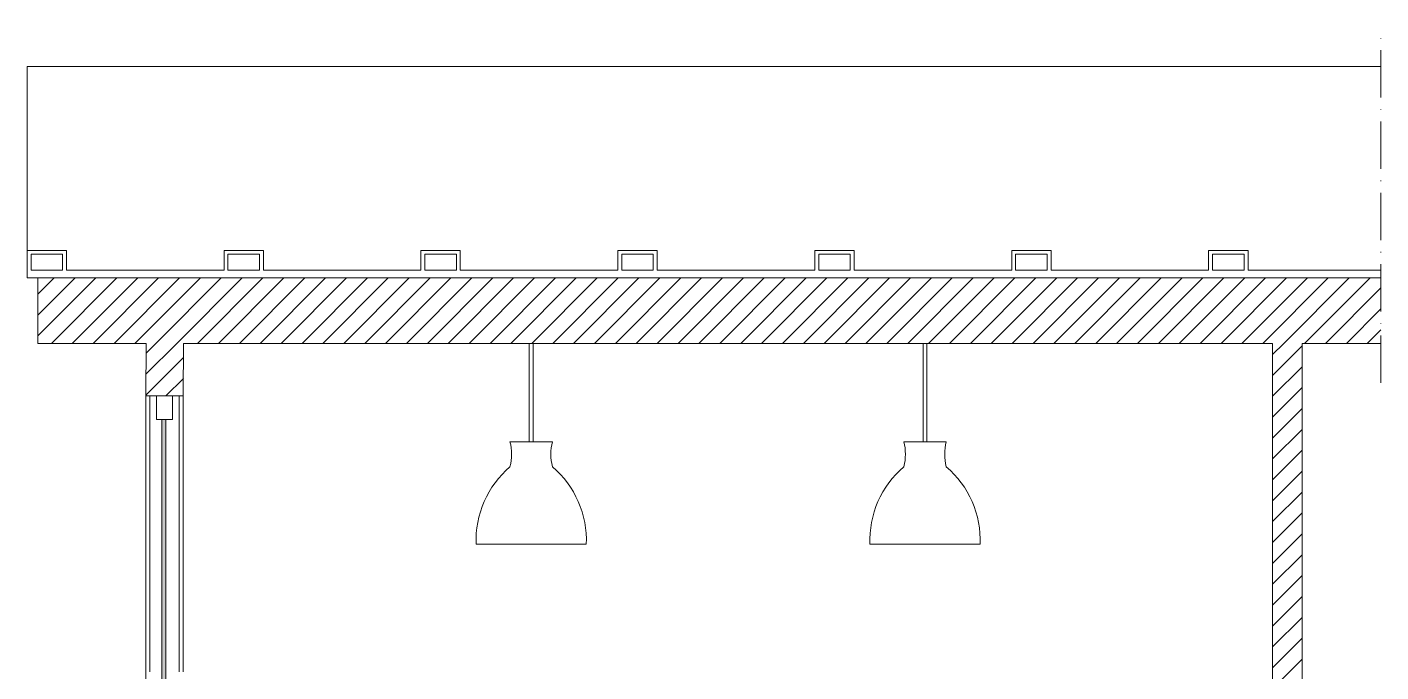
# Model space of a CAD drawing. Header units: inches. Extents: x 446 to 5946, y 570 to 2728.
# Drawn here: x 4048.4 to 4392.2, y 2564 to 2727.7 of the extents above; entities that cross this region are included whole.
import ezdxf

# ---------------------------------------------------------------- set-up
doc = ezdxf.new("R2010")
doc.units = ezdxf.units.IN
doc.header["$MEASUREMENT"] = 0
doc.linetypes.add('ACAD_ISO10W100', pattern=[18, 12, -3, 0, -3])
for name, color, linetype, lineweight in [('ACCESSORI', 2, 'Continuous', 13), ('ARREDI', 8, 'Continuous', 18), ('CAMPITURE', 6, 'Continuous', 13), ('INFISSI', 4, 'Continuous', 13), ('STRUTTURA', 7, 'Continuous', 20)]:
    doc.layers.add(name, color=color, linetype=linetype, lineweight=lineweight)
pattern_1 = [(45, (-1990.235, 1614.1896), (-2.6516504, 2.6516504), [])]

msp = doc.modelspace()

# ---------------------------------------------------------------- hatches: boundary and pattern name
at = {"layer": 'CAMPITURE'}
h = msp.add_hatch(dxfattribs=at)
h.set_pattern_fill('ANSI31', color=256, scale=30)
h.set_pattern_definition(pattern_1)
h.paths.add_polyline_path([(4051.19, 2664.03), (4392.2, 2664.03), (4392.2, 2647.43), (4051.19, 2647.43)])
h = msp.add_hatch(dxfattribs=at)
h.set_pattern_fill('ANSI31', color=256, scale=30)
h.set_pattern_definition(pattern_1)
h.paths.add_polyline_path([(4078.69, 2647.43), (4088.19, 2647.43), (4088.1, 2634.09), (4078.6, 2634.09), (4078.6, 2634.1)])
h = msp.add_hatch(dxfattribs=at)
h.set_pattern_fill('ANSI31', color=256, scale=30)
h.set_pattern_definition(pattern_1)
h.paths.add_polyline_path([(4364.7, 2647.43), (4372.2, 2647.43), (4372.2, 2347.52), (4364.7, 2347.52)])
at = {"layer": 'INFISSI'}
h = msp.add_hatch(color=4, dxfattribs=at)
h.dxf.hatch_style = 1
h.paths.add_polyline_path([(4082.69, 2628.09), (4083.69, 2628.09), (4083.69, 2363.52), (4082.69, 2363.52)])

# ---------------------------------------------------------------- linework, layer by layer
at = {"layer": 'ACCESSORI'}
for points in [[(4176.44, 2622.43), (4175.94, 2622.43), (4175.94, 2647.43)], [(4176.44, 2622.43), (4176.94, 2622.43), (4176.94, 2647.41)], [(4276.44, 2622.43), (4275.94, 2622.43), (4275.94, 2647.43)], [(4276.44, 2622.43), (4276.94, 2622.43), (4276.94, 2647.41)], [(4171.06, 2622.43), (4176.44, 2622.43)], [(4181.83, 2622.43), (4176.44, 2622.43)], [(4271.06, 2622.43), (4276.44, 2622.43)], [(4281.83, 2622.43), (4276.44, 2622.43)], [(4162.44, 2596.43), (4190.44, 2596.43)], [(4262.44, 2596.43), (4290.44, 2596.43)]]:
    msp.add_lwpolyline(points, dxfattribs=at)
for centre, radius, start, end in [((4158.9, 2619.28), 12.56, 345.4453, 14.5547), ((4193.99, 2619.28), 12.56, 165.4453, 194.5547), ((4258.9, 2619.28), 12.56, 345.4453, 14.5547), ((4293.99, 2619.28), 12.56, 165.4453, 194.5547), ((4187.06, 2597.39), 24.63, 130.5068, 182.2392), ((4165.83, 2597.39), 24.63, 357.7608, 49.4932), ((4287.06, 2597.39), 24.63, 130.5068, 182.2392), ((4265.83, 2597.39), 24.63, 357.7608, 49.4932)]:
    msp.add_arc(centre, radius, start, end, dxfattribs=at)
at = {"layer": 'ARREDI'}
msp.add_lwpolyline([(4372.2, 2347.52), (4372.2, 2647.43)], dxfattribs=at)
at = {"layer": 'INFISSI'}
for p, q in [((4081.35, 2634.09), (4081.35, 2628.09)), ((4085.35, 2628.09), (4085.35, 2634.09)), ((4085.35, 2628.09), (4081.35, 2628.09)), ((4082.69, 2363.52), (4082.69, 2628.09)), ((4083.69, 2363.52), (4083.69, 2628.09))]:
    msp.add_line(p, q, dxfattribs=at)
for points in [[(4078.6, 2559.02), (4078.6, 2559.02), (4078.6, 2634.09)], [(4079.6, 2564.02), (4079.6, 2634.09)], [(4087.1, 2564.02), (4087.1, 2634.09)], [(4088.1, 2564.02), (4088.1, 2634.09)]]:
    msp.add_lwpolyline(points, dxfattribs=at)
msp.add_lwpolyline([(4083.69, 2628.07), (4082.69, 2628.09), (4082.69, 2363.52), (4083.69, 2363.52)], close=True, dxfattribs=at)
at = {"layer": 'STRUTTURA', "linetype": 'ACAD_ISO10W100'}
msp.add_line((4392.2, 2637.43), (4392.2, 2727.72), dxfattribs=at)
at = {"layer": 'STRUTTURA'}
for p, q in [((4048.45, 2664.03), (4048.45, 2671.03)), ((4048.45, 2671.03), (4058.45, 2671.03)), ((4058.45, 2671.03), (4058.45, 2666.03)), ((4098.45, 2666.03), (4098.45, 2671.03)), ((4098.45, 2671.03), (4108.45, 2671.03)), ((4108.45, 2671.03), (4108.45, 2666.03)), ((4148.45, 2666.03), (4148.45, 2671.03)), ((4148.45, 2671.03), (4158.45, 2671.03)), ((4158.45, 2671.03), (4158.45, 2666.03)), ((4198.45, 2666.03), (4198.45, 2671.03)), ((4198.45, 2671.03), (4208.45, 2671.03)), ((4208.45, 2671.03), (4208.45, 2666.03)), ((4248.45, 2666.03), (4248.45, 2671.03)), ((4248.45, 2671.03), (4258.45, 2671.03)), ((4258.45, 2671.03), (4258.45, 2666.03)), ((4298.45, 2666.03), (4298.45, 2671.03)), ((4298.45, 2671.03), (4308.45, 2671.03)), ((4308.45, 2671.03), (4308.45, 2666.03)), ((4348.45, 2666.03), (4348.45, 2671.03)), ((4348.45, 2671.03), (4358.45, 2671.03)), ((4358.45, 2671.03), (4358.45, 2666.03)), ((4049.45, 2666.03), (4049.45, 2670.03)), ((4049.45, 2670.03), (4057.45, 2670.03)), ((4057.45, 2670.03), (4057.45, 2666.03)), ((4099.45, 2666.03), (4099.45, 2670.03)), ((4099.45, 2670.03), (4107.45, 2670.03)), ((4107.45, 2670.03), (4107.45, 2666.03)), ((4149.45, 2666.03), (4149.45, 2670.03)), ((4149.45, 2670.03), (4157.45, 2670.03)), ((4157.45, 2670.03), (4157.45, 2666.03)), ((4199.45, 2666.03), (4199.45, 2670.03)), ((4199.45, 2670.03), (4207.45, 2670.03)), ((4207.45, 2670.03), (4207.45, 2666.03)), ((4249.45, 2666.03), (4249.45, 2670.03)), ((4249.45, 2670.03), (4257.45, 2670.03)), ((4257.45, 2670.03), (4257.45, 2666.03)), ((4299.45, 2666.03), (4299.45, 2670.03)), ((4299.45, 2670.03), (4307.45, 2670.03)), ((4307.45, 2670.03), (4307.45, 2666.03)), ((4349.45, 2666.03), (4349.45, 2670.03)), ((4349.45, 2670.03), (4357.45, 2670.03)), ((4357.45, 2670.03), (4357.45, 2666.03)), ((4057.45, 2666.03), (4049.45, 2666.03)), ((4058.45, 2666.03), (4098.45, 2666.03)), ((4099.45, 2666.03), (4107.45, 2666.03)), ((4108.45, 2666.03), (4148.45, 2666.03)), ((4157.45, 2666.03), (4149.45, 2666.03)), ((4158.45, 2666.03), (4198.45, 2666.03)), ((4207.45, 2666.03), (4199.45, 2666.03)), ((4208.45, 2666.03), (4248.45, 2666.03)), ((4257.45, 2666.03), (4249.45, 2666.03)), ((4258.45, 2666.03), (4298.45, 2666.03)), ((4307.45, 2666.03), (4299.45, 2666.03)), ((4308.45, 2666.03), (4348.45, 2666.03)), ((4357.45, 2666.03), (4349.45, 2666.03)), ((4358.45, 2666.03), (4392.17, 2666.03)), ((4051.19, 2647.43), (4051.19, 2664.03)), ((4078.69, 2647.43), (4051.19, 2647.43)), ((4364.7, 2647.43), (4088.19, 2647.43)), ((4372.2, 2647.43), (4392.2, 2647.43)), ((4078.6, 2634.09), (4088.1, 2634.09)), ((4085.35, 2634.09), (4081.35, 2634.09))]:
    msp.add_line(p, q, dxfattribs=at)
for points in [[(4392.2, 2717.72), (4048.45, 2717.72), (4048.45, 2664.03)], [(4392.2, 2664.03), (4048.45, 2664.03)], [(4078.69, 2647.43), (4078.6, 2634.09), (4088.1, 2634.09), (4088.19, 2647.43)], [(4364.7, 2347.52), (4364.7, 2647.43)], [(4364.7, 2347.52), (4364.7, 2647.43)], [(4372.2, 2647.43), (4372.2, 2347.52)]]:
    msp.add_lwpolyline(points, dxfattribs=at)

doc.saveas('drawing.dxf')
